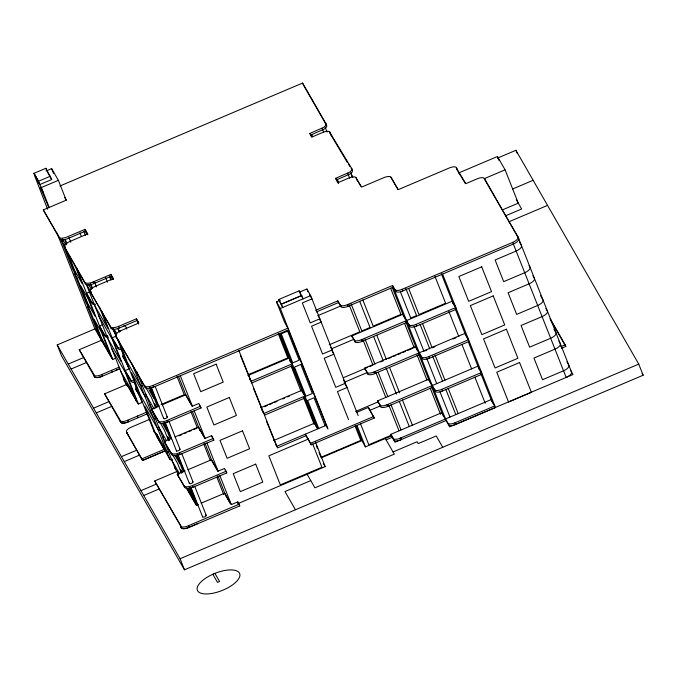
<?xml version="1.0" encoding="UTF-8"?>
<svg xmlns="http://www.w3.org/2000/svg" width="677" height="677" viewBox="0 0 677 677"><rect width="100%" height="100%" fill="white"/><g stroke="black" fill="none" stroke-linecap="round" stroke-linejoin="round"><path stroke-width="1.02" d="M311.547 136.906L309.854 133.445L323.403 127.53A6.542 2.674 -21.6 0 0 325.823 123.485L302.594 83.059L59.914 186.014M310.515 135.112L324.063 129.197A6.542 2.674 -21.6 0 0 326.483 125.152L325.823 123.485M338.263 183.416L335.631 178.313L349.18 172.398A6.542 2.674 -21.6 0 0 351.6 168.353L329.259 131.524A6.542 2.674 -21.6 0 0 322.159 132.692L311.919 137.033L309.854 133.445M336.291 179.98L349.84 174.065A6.542 2.674 -21.6 0 0 352.26 170.02L351.6 168.353M39.342 183.662L33.994 173.32L45.85 168.285L51.706 179.507L39.706 184.601M45.985 171.019L51.647 168.615L58.374 180.336L66.236 200.189L43.311 209.912L60.151 239.396A7.422 3.03 -21.6 0 0 67.869 238.566L85.708 230.992L87.9 234.817M33.994 173.32L38.538 181.233L50.394 176.206M47.568 209.235L34.662 175.825L41.39 187.537L58.374 180.336M113.541 279.44L111.603 276.072L93.764 283.638A7.422 3.03 -21.6 0 1 86.047 284.475L64.543 247.029A7.422 3.03 -21.6 0 1 69.841 241.486L87.68 233.92L85.048 229.334L67.209 236.899A7.422 3.03 -21.6 0 1 59.491 237.729L43.311 209.912M84.76 282.216L85.387 282.808A7.422 3.03 -21.6 0 0 93.104 281.979L110.943 274.405L113.364 278.611L95.525 286.185A7.422 3.03 -21.6 0 0 90.227 291.728L111.561 328.87A7.422 3.03 -21.6 0 0 119.27 328.04L137.118 320.475L138.565 322.997M89.423 292.015L86.554 293.234L92.808 304.142A7.422 3.03 -21.6 0 0 95.262 304.582M458.49 173.033L497.443 156.514L505.093 169.834L518.286 203.151L502.216 209.972M102.396 324.791L99.527 326.001L105.79 336.909A7.422 3.03 -21.6 0 0 108.235 337.349M497.51 158.105L515.908 150.294L638.749 364.116L643.15 375.227L184.474 569.822L61.632 356L57.232 344.898L94.941 328.895L111.917 358.48M90.227 291.728L110.901 327.211A7.422 3.03 -21.6 0 0 118.61 326.373L136.458 318.808L138.87 323.014L121.031 330.579A7.422 3.03 -21.6 0 0 115.733 336.122L145.149 387.388A7.422 3.03 -21.6 0 0 153.484 387.142L288.537 329.843M94.645 376.894L94.915 377.444L79.251 349.687L101.694 340.167L112.763 359.436L115.632 358.226M484.639 178.508L505.093 169.834M68.259 364.082L83.525 357.608M71.102 369.033L86.368 362.559M512.506 189.035L533.137 180.285M79.251 349.687L94.636 375.71A6.542 2.674 -21.6 0 0 101.736 374.542L119.144 367.154M278.755 299.488L282.715 307.4L278.755 299.488L299.124 290.848L303.084 298.76M287.082 326.974L284.382 321.753L276.521 301.891L280.312 300.283M299.293 292.227L306.884 289.011L310.667 295.604L358.184 415.61M94.577 376.852L95.288 377.377A6.542 2.674 -21.6 0 0 102.396 376.209L119.804 368.821M281.404 304.091L301.773 295.451M281.437 304.151L301.807 295.502M276.521 301.891L280.312 308.492L310.667 295.604M505.575 215.811L521.637 208.99L516.246 199.597M508.732 221.853L547.558 205.385M119.947 420.527L120.802 422.533L104.605 393.828L127.056 384.308L138.379 404.017L142.204 402.4L138.802 393.819M315.575 310.32L337.848 300.876L341.64 307.223A6.542 2.674 -21.6 0 0 347.157 306.706L393.261 287.158L396.383 291.846A6.542 2.674 -21.6 0 0 401.91 291.33L513.369 244.05A7.422 3.03 -21.6 0 0 518.658 238.507L506.261 216.919M316.235 311.987L338.508 302.543L340.963 306.808M93.57 408.146L108.836 401.673M115.733 336.122L144.489 385.721A7.422 3.03 -21.6 0 0 152.824 385.475L287.877 328.184M317.716 315.727L340.658 305.996M340.303 305.149L340.98 305.555A6.542 2.674 -21.6 0 0 346.497 305.039L392.601 285.491L395.715 291.432M96.303 412.902L111.57 406.428M395.055 289.764L395.723 290.179A6.542 2.674 -21.6 0 0 401.249 289.663L512.709 242.383A7.422 3.03 -21.6 0 0 517.998 236.84L483.7 177.899A6.542 2.674 -21.6 0 0 476.6 179.066L465.759 183.67L455.79 167.067A6.542 2.674 -21.6 0 0 448.69 168.234L398.254 189.636L390.409 176.722A6.542 2.674 -21.6 0 0 383.309 177.89L361.62 187.097L355.442 177.095A6.542 2.674 -21.6 0 0 348.342 178.254L338.094 182.604L335.631 178.313M161.016 404.533L184.229 394.691L176.934 376.277M162.235 404.753L185.794 394.759L192.37 406.208L198.793 403.484L201.061 407.952L167.38 422.245A7.422 3.03 -21.6 0 1 159.044 422.49L151.504 409.306L159.408 405.955M104.605 393.828L120.811 421.28A6.542 2.674 -21.6 0 0 127.911 420.112L147.036 411.988M120.565 422.084L121.471 422.947A6.542 2.674 -21.6 0 0 128.571 421.779L147.696 413.655M248.417 374.609L287.827 357.888L278.239 333.668M247.824 375.591L288.918 358.158L292.193 363.862L251.099 381.295L249.703 378.875M149.879 419.258L130.551 427.458A6.542 2.674 -21.6 0 0 126.371 431.672L142.61 460.487L165.053 450.967L153.789 430.843M329.225 344.796L359.817 331.815L349.078 304.684M409.61 326.534L407.156 322.26L361.053 341.809A6.542 2.674 -21.6 0 1 355.535 342.325L351.752 335.978L402.874 314.28L410.279 326.949A6.542 2.674 -21.6 0 0 415.805 326.432L456.493 309.177M331.865 348.647L353.851 339.312M292.853 365.521L251.759 382.962L251.345 382.251M151.504 409.306L158.384 420.823A7.422 3.03 -21.6 0 0 166.72 420.578L200.409 406.285M351.752 335.978L354.875 340.658A6.542 2.674 -21.6 0 0 360.392 340.142L452.211 301.197L455.833 307.51L415.145 324.765A6.542 2.674 -21.6 0 1 409.627 325.282L408.95 324.867M121.437 456.653L136.703 450.18M174.979 436.953L198.539 426.959L205.114 438.408L211.537 435.683L213.814 440.152L180.133 454.436A7.422 3.03 -21.6 0 1 171.789 454.682L164.257 441.497L170.265 438.95L163.851 422.727M179.041 435.802L181.944 434.575M183.882 433.754L186.784 432.518M188.714 431.706L191.616 430.47M193.554 429.65L196.448 428.423M124.28 461.596L139.538 455.113M260.569 407.791L301.663 390.358L304.938 396.053L263.844 413.486L261.474 409.357M264.495 406.708L267.373 405.481M269.302 404.668L272.179 403.441M274.109 402.629L276.986 401.402M282.758 398.956L284.678 398.144M287.564 396.917L289.485 396.104M141.95 458.828L164.393 449.3M142.559 460.377L165.01 450.857M419.909 354.46L373.806 374.009A6.542 2.674 -21.6 0 1 368.28 374.525L364.497 368.17L415.619 346.48L423.032 359.14A6.542 2.674 -21.6 0 0 428.549 358.624L469.237 341.369M343.374 377.707L367.272 367.569M369.185 366.756L372.054 365.546M380.491 361.967L383.233 360.799L373.645 336.579M388.31 358.649L391.179 357.431M393.092 356.618L395.969 355.4M397.881 354.587L400.759 353.369M402.671 352.556L405.548 351.338M407.461 350.525L413.207 348.088M264.504 415.153L305.598 397.721M344.102 382.37L367.044 372.638M164.257 441.497L171.129 453.015A7.422 3.03 -21.6 0 0 179.473 452.778L213.153 438.484M364.497 368.17L367.619 372.858A6.542 2.674 -21.6 0 0 373.145 372.342L464.955 333.397L468.577 339.71L427.889 356.957A6.542 2.674 -21.6 0 1 422.372 357.473L421.703 357.058M424.936 350.957L426.874 350.136M433.128 347.479L435.032 346.675M453.108 339.008L455.959 337.798M201.196 503.155L224.747 493.161L231.331 504.61L237.754 501.885L239.76 505.888L189.213 527.332A6.542 2.674 -21.6 0 1 182.113 528.5L154.669 480.966L177.12 471.446L178.686 474.179M187.952 469.72L211.512 459.725L218.096 471.175L224.519 468.45L226.787 472.918L193.106 487.212A7.422 3.03 -21.6 0 1 184.762 487.457L177.23 474.272L185.126 470.921M140.96 490.63L156.226 484.157M143.752 495.496L159.019 489.022M273.542 440.566L314.644 423.125L317.911 428.829L280.126 333.372M435.336 391.501L432.882 387.227L386.779 406.775A6.542 2.674 -21.6 0 1 381.253 407.292L377.47 400.945L428.592 379.255L436.005 391.915A6.542 2.674 -21.6 0 0 441.531 391.399L482.219 374.144M355.611 411.438L378.553 401.706M326.661 425.114L276.817 446.261L275.429 443.841M356.779 412.335L368.44 407.393L374.288 418.056L311.208 444.814L305.97 435.7L277.477 447.929L238.829 350.39M177.23 474.272L184.102 485.79A7.422 3.03 -21.6 0 0 192.446 485.544L226.126 471.251M369.727 410.414L380.237 405.955M377.47 400.945L380.601 405.625A6.542 2.674 -21.6 0 0 386.118 405.108L477.928 366.164L481.559 372.477L440.871 389.732A6.542 2.674 -21.6 0 1 435.345 390.248L434.676 389.834M308.484 439.009L268.828 455.833L280.337 484.901L321.93 467.257L312.723 444.002M306.021 435.819L305.361 434.152L310.591 443.266L373.67 416.507M560.649 346.709L565.16 344.796L565.82 346.463L561.309 348.376M186.539 487.846L196.482 505.152L198.369 504.357M321.304 457.787L361.84 440.592L365.462 446.896L391.323 435.929M570.364 369.964L572.996 374.542L449.697 426.857L446.075 420.544L394.945 442.233L390.714 434.372L441.836 412.682L449.24 425.342A6.542 2.674 -21.6 0 0 454.766 424.826L495.454 407.579L442.597 274.075M391.746 435.023L368.804 444.755L360.367 423.438M386.118 439.889L392.135 437.334M237.61 503.756L325.172 466.614L315.465 442.106M154.669 480.966L181.453 526.833A6.542 2.674 -21.6 0 0 188.553 525.665L239.099 504.221M198.403 523.296L189.171 527.214A6.542 2.674 -21.6 0 1 182.071 528.382L181.208 527.637M390.714 434.372L393.836 439.06A6.542 2.674 -21.6 0 0 399.354 438.544L491.172 399.599L494.794 405.912L454.106 423.167A6.542 2.674 -21.6 0 1 448.58 423.684L447.912 423.269M310.768 480.602L284.975 491.544L295.451 509.773M393.049 451.948L417.108 441.734L418.183 443.604L436.225 435.954L442.733 447.285M57.232 344.898L180.074 558.72L638.749 364.116M456.45 168.734L465.387 183.535M329.919 133.191L347.301 162.446M127.741 434.575L127.386 433.923A6.542 2.674 -21.6 0 1 127.496 433.145M91.717 302.069L92.148 302.475A7.422 3.03 -21.6 0 0 93.198 302.822M104.698 334.844L105.13 335.242A7.422 3.03 -21.6 0 0 107.575 335.682M112.983 328.599L115.987 336.19L112.162 337.815L118.052 347.555A7.422 3.03 -21.6 0 0 120.498 347.986M112.822 339.482L118.712 349.214A7.422 3.03 -21.6 0 0 121.158 349.654M125.956 361.374L128.96 368.965L125.143 370.581L131.025 380.322A7.422 3.03 -21.6 0 0 133.471 380.762M125.804 372.248L131.685 381.989A7.422 3.03 -21.6 0 0 134.131 382.429M348.401 164.13L350.06 166.652M351.16 168.336L352.26 170.02M87.215 294.901L92.377 303.736M100.188 327.668L105.358 336.511M642.101 373.399L643.15 375.227M505.744 216.022L484.377 178.313M519.487 242.121L521.434 245.514A7.422 3.03 -21.6 0 1 516.136 251.057L495.115 259.976L503.688 281.64L524.717 272.721A7.422 3.03 -21.6 0 0 530.015 267.178L529.033 265.477M532.943 275.734L534.407 278.281A7.422 3.03 -21.6 0 1 529.109 283.824L508.088 292.743L516.661 314.399L537.69 305.479A7.422 3.03 -21.6 0 0 542.988 299.936L540.551 295.697M545.916 308.5L547.38 311.048A7.422 3.03 -21.6 0 1 542.082 316.591L521.062 325.51L529.634 347.166L550.663 338.246A7.422 3.03 -21.6 0 0 555.952 332.703L554.006 329.31M550.147 318.664L565.16 344.796M550.283 319.426L565.82 346.463M558.804 341.047L560.268 343.594A7.422 3.03 -21.6 0 1 554.971 349.137L533.95 358.057L542.522 379.712L563.543 370.793A7.422 3.03 -21.6 0 0 568.841 365.25L566.894 361.856M397.89 189.518L391.078 177.137M452.871 302.864L455.46 307.375M466.131 335.961L468.205 339.566M478.588 367.831L481.178 372.342M493.897 404.871L491.781 401.156L480.882 373.611M303.77 85.624L326.483 125.152M356.771 179.168L360.782 186.141M405.608 319.552L403.534 315.947L392.364 287.733M416.279 348.147L422.355 358.725M431.325 384.519L429.252 380.914L418.589 353.978M442.445 414.239L444.044 417.057M309.651 294.85L311.962 298.862L302.34 302.949L310.227 322.878L319.849 318.799L318.469 316.387M319.789 319.722L321.169 322.125L311.547 326.212L322.557 354.02L332.179 349.941L330.799 347.529M369.05 408.942L374.288 418.056M385.315 438.484L394.31 454.14L314.915 487.821L307.13 474.264M300.876 294.918L303.118 298.811M332.018 350.982L333.863 354.189L324.241 358.268L335.75 387.337L345.372 383.258L343.527 380.051M344.754 383.495L347.056 387.506L337.434 391.594L348.562 419.689M291.448 363.084L289.578 359.825L290.331 361.738M327.533 428.448L288.25 329.911M303.728 394.463L291.846 365.555M317.124 427.932L315.254 424.682L317.174 428.05M323.234 463.246L325.172 466.614M240.648 355.992L250.685 380.584M253.393 388.183L263.438 412.775M266.366 420.959L276.411 445.551M199.453 405.151L201.061 407.952M213.814 440.152L211.537 435.683M192.014 406.115L186.454 396.426L178.389 376.073M225.179 470.117L226.787 472.918M199.199 428.617L204.767 438.307M84.811 230.662L86.275 233.21M110.757 276.004L112.737 279.449M64.687 197.489L66.236 200.189M239.76 505.888L237.754 501.885M47.661 172.474L51.706 179.507M217.74 471.082L212.172 461.392L204.97 443.198M225.365 494.709L230.425 503.519M225.915 495.708L230.468 503.637M33.85 173.38L38.394 181.292M43.32 192.547L40.231 187.174L48.837 207.704M117.722 328.48L118.729 330.241A7.422 3.03 -21.6 0 0 120.404 331.18M62.369 238.989L65.813 244.981M88.704 284.704L91.251 289.138M114.345 329.504L116.876 333.922M148.872 389.605L153.865 398.296L149.609 387.557M61.683 239.734L62.707 241.528L61.954 239.607M112.746 328.81L114.828 332.441M112.357 328.658L115.488 334.108M86.487 284.298L91.065 292.269M144.819 385.831L151.445 397.365L155.651 407.994M156.497 407.292L154.5 403.814L156.04 407.723M85.42 283.883L65.204 248.696A7.422 3.03 -21.6 0 1 65.356 246.987M154.119 408.925L145.961 394.725A7.422 3.03 -21.6 0 1 145.8 393.938M162.345 423.243L166.838 431.063L163.741 423.252M123.036 354.756A7.422 3.03 -21.6 0 0 122.884 356.466L127.572 364.632M122.884 356.466L128.232 366.299M152.181 408.823L150.133 405.278A7.422 3.03 -21.6 0 1 149.972 404.491M160.339 423.032L164.418 430.132L168.624 440.752M169.47 440.058L167.473 436.58L169.013 440.49M166.584 440.803L158.934 427.492A7.422 3.03 -21.6 0 1 158.773 426.705M174.818 455.139L179.811 463.83L176.333 455.037M136.009 387.532A7.422 3.03 -21.6 0 0 135.857 389.241L140.554 397.407M135.857 389.241L141.214 399.075M165.366 442.149L163.326 438.594A7.422 3.03 -21.6 0 1 163.479 436.885M172 453.683L177.611 463.449L181.436 473.113M182.164 472.504L180.666 469.897L181.825 472.834M179.49 473.621L172.127 460.809A7.422 3.03 -21.6 0 1 172.28 459.099M188.011 488.456L193.004 497.146L189.137 487.381M86.36 284.382L124.035 379.526L136.982 402.104M156.929 436.783L169.758 459.124A7.422 3.03 -21.6 0 0 171.433 460.055M137.549 373.476L175.216 468.628L178.669 474.636M186.632 488.489L196.093 505M127.191 385.932L123.84 380.102A8.97 3.664 -21.6 0 1 124.026 378.028M214.922 573.394L219.568 581.492L217.478 582.372L212.832 574.282M127.141 432.561A6.542 2.674 -21.6 0 0 127.031 433.331L142.61 460.487M515.908 150.294L517.008 153.07M497.443 156.514L498.991 160.432M517.998 236.84L571.473 371.893A7.422 3.03 -21.6 0 1 566.175 377.436L512.709 242.383M456.459 167.481L457.119 169.148M441.311 273.669L453.624 304.777M455.139 308.594L465.615 335.064M468.306 341.868L479.35 369.76M434.879 276.131L445.618 303.262L418.987 314.568L408.629 288.402M448.834 311.395L458.811 336.587M462.027 344.711L471.624 368.931M474.839 377.064L485.197 403.221M422.583 323.657L432.18 347.885M435.006 355.044L444.984 380.237M448.199 388.361L458.177 413.554M405.845 288.453L416.592 315.584L410.778 318.046L400.42 291.889M420.189 324.681L429.777 348.9M432.611 356.06L442.589 381.253M445.804 389.377L455.782 414.569M402.113 289.307L402.773 290.975M416.008 324.41L416.668 326.069M428.761 356.601L429.413 358.268M441.734 389.377L442.394 391.044M454.969 422.812L455.629 424.471M356.11 177.501L357.524 181.072M413.994 326.17L423.971 351.363M426.806 358.522L436.775 383.715M439.999 391.848L449.968 417.04M350.872 172.567L352.819 177.484M351.101 174.099L352.26 177.027M392.601 285.491L446.118 420.662M347.809 173.151L348.469 174.818M348.206 174.463L349.721 178.279M405.802 321.677L417.049 350.094M431.545 386.694L442.496 414.349M329.927 131.939L331.341 135.502M390.612 288.199L400.97 314.356L373.196 326.145L362.838 299.979M404.575 323.454L414.163 347.682M416.998 354.833L426.975 380.025M430.191 388.158L440.549 414.316M325.146 127.183L327.093 132.1M322.514 129.138L323.64 131.998M322.032 128.283L322.692 129.95M302.594 83.059L303.254 84.718M337.214 179.134L338.72 182.942M311.885 134.765L312.647 136.669M376.801 335.233L386.389 359.462M389.613 367.586L399.582 392.778M402.417 399.938L412.395 425.131M359.682 301.316L370.04 327.482L361.823 330.968L351.084 303.838M386.068 367.958L396.426 394.124M399.261 401.283L409.238 426.468M365.047 339.092L375.016 364.285M378.231 372.418L387.828 396.637M391.044 404.761L401.021 429.954M363.033 339.947L373.01 365.14M375.845 372.299L385.822 397.492M389.038 405.616L399.015 430.809M362.043 339.456L362.703 341.123M374.796 371.648L375.456 373.315M387.769 404.423L388.429 406.09M401.004 437.858L401.664 439.525M347.36 304.684L348.02 306.351M361.264 339.786L361.924 341.453M374.009 371.986L374.669 373.645M386.982 404.753L387.642 406.42M400.217 438.188L400.877 439.855L400.014 440.211A6.542 2.674 -21.6 0 1 394.496 440.727L393.159 438.645M354.206 340.243L354.866 341.91M366.951 372.443L367.611 374.11M379.924 405.21L380.584 406.877M337.848 300.876L338.508 302.543M368.44 407.393L369.092 409.06M306.884 289.011L308.001 291.846M356.897 425.266L365.462 446.896M355.992 425.841L361.84 440.592M355.019 425.867L360.79 440.439L320.974 457.33L319.053 452.473M299.124 290.848L300.436 294.148M280.312 308.492L328.015 428.99M325.129 425.85L314.01 397.754L307.646 400.454L318.765 428.549M279.186 333.575L288.918 358.158M304.633 397.856L314.644 423.125M291.042 366.02L301.02 391.213M303.474 397.399L314.213 424.53M316.362 445.669L317.513 448.589M310.591 443.266L311.208 444.814M180.302 375.727L192.37 406.208M194.164 410.736L205.114 438.408M206.934 442.986L218.096 471.175M219.898 475.728L231.331 504.61M192.496 411.692L199.969 430.564M217.892 475.829L225.407 494.828M190.897 411.54L197.422 428.008M203.709 443.892L210.225 460.36M216.894 477.209L223.799 494.65M136.458 318.808L138.54 324.08M110.943 274.405L111.603 276.072M155.202 386.482L167.27 416.964M168.818 420.866L180.014 449.164M181.791 453.641L192.996 481.931M194.637 486.094L206.231 515.366M109.86 276.834L111.003 279.728M109.496 276.072L111.053 280.007M152.824 385.475L153.484 387.142M166.72 420.578L167.38 422.245M179.473 452.778L180.133 454.436M192.446 485.544L193.106 487.212M151.589 388.014L163.665 418.496M165.205 422.397L176.409 450.687M177.797 454.191L189.382 483.463M191.032 487.626L202.618 516.898M150.827 387.354L158.113 405.768M164.79 422.617L171.306 439.085M177.594 454.969L184.119 471.437M190.406 487.313L197.692 505.727M150.125 388.065L157.521 406.75M176.705 455.198L183.247 471.717M189.619 487.821L196.482 505.152M126.717 329.098L125.287 325.493A7.422 3.03 -21.6 0 1 123.468 326.153M105.604 277.511L107.482 282.25M85.048 229.334L85.708 230.992M83.889 231.492L85.497 235.452M144.489 385.721L145.149 387.388M158.384 420.823L159.044 422.49M171.129 453.015L171.789 454.682M184.102 485.79L184.762 487.457M177.12 471.446L177.78 473.113M118.61 326.373L119.27 328.04M137.609 374.203L138.269 375.87M118.018 328.438L119.499 332.17M132.083 363.972L169.758 459.124M79.945 232.82L81.452 236.637M51.647 168.615L53.517 173.346M118.517 340.057L127.318 362.271L140.503 385.221A7.422 3.03 -21.6 0 0 142.17 386.152M113.271 328.506L116.241 336.012M117.003 337.925L154.449 432.51M94.602 282.174L96.481 286.921M121.073 349.036L123.705 355.679M134.274 382.378L136.542 388.099M93.104 281.979L93.764 283.638M110.275 326.619L110.935 328.286M188.553 525.665L189.213 527.332M117.426 346.962L118.086 348.63M130.399 379.738L131.059 381.405M45.85 168.285L46.831 170.765M90.853 283.985L92.41 287.92M101.592 311.098L138.379 404.017M90.219 283.748L92.131 288.571M99.587 307.409L107.998 328.65L94.772 305.632A7.422 3.03 -21.6 0 1 94.924 303.914M68.944 237.483L70.831 242.256M127.056 384.308L127.716 385.975M137.431 416.067L138.1 417.734M180.784 526.418L181.444 528.085M180.59 526.08L181.25 527.747M65.237 239.404L66.795 243.339M76.357 267.474L112.763 359.436M64.814 239.76L66.668 244.431M75.198 265.976L82.23 283.748L74.851 270.893L67.81 253.122M41.39 187.537L49.269 207.568M101.694 340.167L102.354 341.834M38.538 181.233L39.85 184.542M59.06 237.322L59.72 238.989M111.553 370.378L112.213 372.045M56.885 232.778L94.941 328.895M127.911 420.112L128.571 421.779M180.074 558.72L184.474 569.822M127.124 433.018L127.784 434.685M126.523 431.985L127.183 433.644M101.736 374.542L102.396 376.209M93.959 375.295L94.619 376.962M93.764 374.965L94.425 376.624M119.829 368.677A8.97 3.664 -21.6 0 1 116.173 369.862M170.147 459.184A8.97 3.664 -21.6 0 1 169.385 458.473M175.673 469.415A8.97 3.664 -21.6 0 1 175.478 468.467M102.345 376.099A6.542 2.674 -21.6 0 1 95.245 377.267M128.528 421.669A6.542 2.674 -21.6 0 1 121.428 422.829M124.035 379.526A7.422 3.03 -21.6 0 1 124.187 377.817M107.897 336.681A7.422 3.03 -21.6 0 0 107.745 338.39L120.971 361.416L112.179 339.202L98.952 316.176A7.422 3.03 -21.6 0 1 99.104 314.466M111.984 348.714A7.422 3.03 -21.6 0 0 112.145 349.501L125.372 372.528L136.407 400.395L131.473 390.062L120.938 371.715A7.422 3.03 -21.6 0 1 120.777 370.928M159.544 430.03A7.422 3.03 -21.6 0 1 157.868 429.091L144.683 406.141L155.718 434.008L158.536 438.916L156.302 433.263L166.66 451.305A7.422 3.03 -21.6 0 0 168.336 452.244M155.143 418.919A7.422 3.03 -21.6 0 1 153.467 417.98L140.291 395.038L131.49 372.824L144.675 395.774A7.422 3.03 -21.6 0 0 146.35 396.705M175.216 468.628A7.422 3.03 -21.6 0 1 175.055 467.841M137.169 372.511A7.422 3.03 -21.6 0 1 136.999 371.724M123.544 358.133A7.422 3.03 -21.6 0 1 123.696 356.424M136.517 390.908A7.422 3.03 -21.6 0 1 136.356 390.121M166.83 416.719A1.963 0.804 -21.6 0 1 165.865 418.428A1.963 0.804 -21.6 0 1 163.699 418.039M192.547 481.685A1.963 0.804 -21.6 0 1 191.591 483.395A1.963 0.804 -21.6 0 1 189.425 483.006M116.393 337.789A7.422 3.03 -21.6 0 1 116.232 337.011M90.887 293.386A7.422 3.03 -21.6 0 1 91.04 291.677M179.854 449.003A1.963 0.804 -21.6 0 1 178.618 450.628A1.963 0.804 -21.6 0 1 176.367 450.484M176.638 451.263A1.963 0.804 -21.6 0 1 176.595 451.06M205.419 515.095A1.963 0.804 -21.6 0 1 206.07 515.992A1.963 0.804 -21.6 0 1 203.718 517.143A1.963 0.804 -21.6 0 1 202.66 516.441M213.856 573.808L211.173 575.035A22.739 9.283 -21.6 0 0 203.405 593.771A22.739 9.283 -21.6 0 0 238.659 578.818A22.739 9.283 -21.6 0 0 216.623 572.725L213.856 573.808M287.623 331.112L281.26 333.812L292.769 362.88L299.132 360.181L287.623 331.112M216.124 364.175L193.63 373.721L200.73 391.67L223.232 382.124L216.124 364.175M481.702 266.831L458.845 276.521L468.67 301.333L491.527 291.635L481.702 266.831M300.816 364.438L294.453 367.137L305.962 396.206L312.325 393.498L300.816 364.438M229.317 397.492L206.823 407.038L213.924 424.987L236.425 415.441L229.317 397.492M493.211 295.883L470.354 305.581L481.863 334.65L504.72 324.952L493.211 295.883M242.51 430.817L220.008 440.363L227.117 458.304L249.618 448.758L242.51 430.817M506.404 329.208L483.547 338.906L495.056 367.975L517.913 358.277L506.404 329.208M255.703 464.134L233.201 473.68L240.31 491.629L262.811 482.083L255.703 464.134M519.589 362.525L496.74 372.223L508.537 402.028L531.394 392.33L519.589 362.525M64.027 244.862L60.938 239.489L72.811 269.471L75.9 274.845L64.027 244.862M77.22 278.179L74.131 272.806L86.004 302.797L89.093 308.17L77.22 278.179M88.171 298.743L80.783 285.889L87.824 303.66L95.203 316.514L88.171 298.743M90.413 311.505L87.325 306.122L98.588 334.582L101.677 339.956L90.413 311.505M101.364 332.06L93.976 319.205L101.017 336.977L110.715 355.679L101.364 332.06"/></g></svg>
